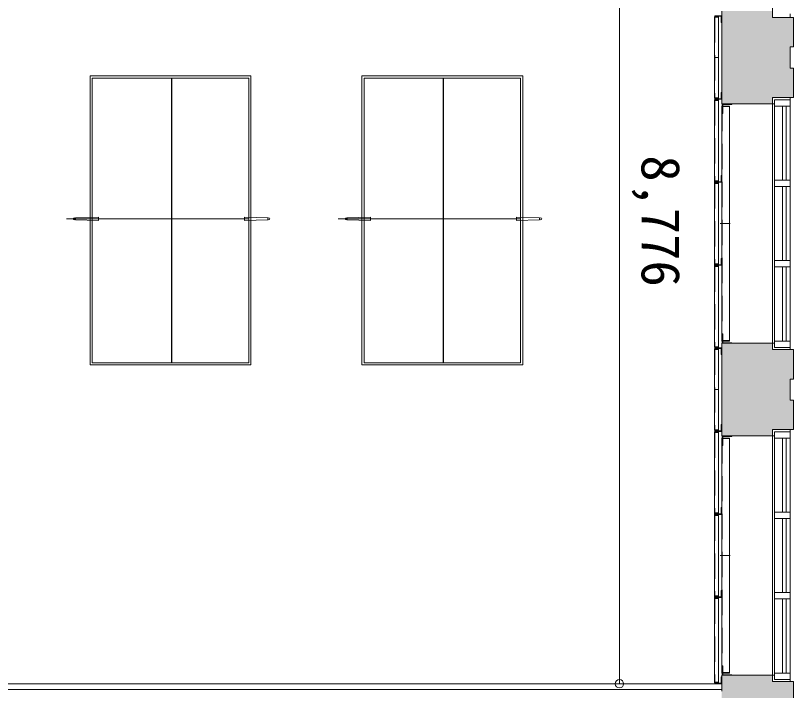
# Model space of a CAD drawing. Units: millimetres, scale not verified. Extents: x -61855 to 52913, y -114842 to -21833.
# Drawn here: x 45535 to 52913, y -78644 to -72242 of the extents above; entities that cross this region are included whole.
import ezdxf
from ezdxf.enums import TextEntityAlignment as Align

# ---------------------------------------------------------------- set-up
doc = ezdxf.new("R2010")
doc.units = ezdxf.units.MM
doc.header["$LTSCALE"] = 200
doc.header["$PDMODE"] = 32
doc.header["$PDSIZE"] = 80
doc.linetypes.add('DASHED1', pattern=[1.8, 1.2, -0.6])
for name, color, linetype, lineweight in [('0-1_躯体', 7, 'Continuous', 9), ('0-2_建具', 7, 'Continuous', 9), ('0-6_寸法', 4, 'Continuous', 5), ('0-8_備品', 2, 'Continuous', 5)]:
    doc.layers.add(name, color=color, linetype=linetype, lineweight=lineweight)
doc.styles.add('ＭＳ ゴシック', font='')
doc.styles.get('ＭＳ ゴシック').set_extended_font_data('MS Gothic')

msp = doc.modelspace()

# ---------------------------------------------------------------- linework, layer by layer
at = {"layer": '0-1_躯体'}
for p, q in [((52233.2, -73080), (52233.2, -72200)), ((52713.2, -72200), (52713.2, -72260)), ((52913.2, -72260), (52713.2, -72260)), ((52913.2, -72260), (52913.2, -72540)), ((52913.2, -72740), (52883.2, -72740)), ((52913.2, -72740), (52913.2, -73020)), ((52713.2, -73020), (52713.2, -75409.9)), ((52713.2, -73020), (52913.2, -73020)), ((52233.2, -73080), (52713.2, -73080)), ((52233.2, -75350), (52713.2, -75350)), ((52233.2, -76230), (52233.2, -75350)), ((52913.2, -75410), (52713.2, -75410)), ((52913.2, -75410), (52913.2, -75690)), ((52913.2, -75890), (52883.2, -75890)), ((52913.2, -75890), (52913.2, -76170)), ((52233.2, -76230), (52713.2, -76230)), ((52233.2, -78500), (52713.2, -78500)), ((52233.2, -78500), (52233.2, -78651.5)), ((52913.2, -78560), (52713.2, -78560)), ((52913.2, -78560), (52913.2, -78840)), ((36628.2, -78636.5), (52233.2, -78636.5)), ((36693.2, -78580.5), (52233.2, -78580.5))]:
    msp.add_line(p, q, dxfattribs=at)
for points in [[(52913.2, -72540), (52883.2, -72540), (52883.2, -72740)], [(52913.2, -75690), (52883.2, -75690), (52883.2, -75890)], [(52913.2, -76170), (52713.2, -76170), (52713.2, -78560)]]:
    msp.add_lwpolyline(points, dxfattribs=at)
at = {"layer": '0-1_躯体', "color": 9}
for points in [[(52713.2, -73080), (52713.2, -72200), (52233.2, -73080), (52233.2, -72200)], [(52913.2, -72540), (52913.2, -72260), (52713.2, -72540), (52713.2, -72260)], [(52883.2, -72540), (52713.2, -72540), (52883.2, -72740), (52713.2, -72740)], [(52913.2, -72740), (52713.2, -72740), (52913.2, -73020), (52713.2, -73020)], [(52713.2, -75350), (52238.2, -75350), (52713.2, -76230), (52238.2, -76230)], [(52913.2, -75690), (52913.2, -75410), (52713.2, -75690), (52713.2, -75410)], [(52883.2, -75690), (52713.2, -75690), (52883.2, -75890), (52713.2, -75890)], [(52913.2, -75890), (52713.2, -75890), (52913.2, -76170), (52713.2, -76170)], [(52713.2, -79380), (52713.2, -78500), (52233.2, -79380), (52233.2, -78500)], [(52883.2, -78560), (52713.2, -78560), (52883.2, -79320), (52713.2, -79320)], [(52913.2, -78560), (52883.2, -78560), (52913.2, -78840), (52883.2, -78840)]]:
    msp.add_solid(points, dxfattribs=at)
at = {"layer": '0-2_建具'}
for p, q in [((52713.2, -72259.9), (52713.2, -69890)), ((52883.2, -72224.7), (52883.2, -72259.9)), ((52163.2, -72253.7), (52203.2, -72253.7)), ((52163.2, -72253.7), (52163.2, -73026.2)), ((52168.2, -72248.7), (52168.2, -72243.7)), ((52233.2, -72243.7), (52168.2, -72243.7)), ((52228.2, -72248.7), (52168.2, -72248.7)), ((52203.2, -72253.7), (52203.2, -73026.2)), ((52228.2, -72308.7), (52228.2, -72248.7)), ((52233.2, -72308.7), (52233.2, -72243.7)), ((52713.2, -72259.9), (52883.2, -72259.9)), ((52233.2, -72308.7), (52228.2, -72308.7)), ((52163.2, -72640), (52203.2, -72640)), ((52228.2, -72971.2), (52228.2, -73031.2)), ((52233.2, -72971.2), (52228.2, -72971.2)), ((52233.2, -72971.2), (52233.2, -73036.2)), ((52163.2, -73026.2), (52203.2, -73026.2)), ((52163.2, -73041.2), (52203.2, -73041.2)), ((52163.2, -73041.2), (52163.2, -75388.7)), ((52168.2, -73031.2), (52168.2, -73036.2)), ((52228.2, -73031.2), (52168.2, -73031.2)), ((52233.2, -73036.2), (52168.2, -73036.2)), ((52203.2, -73041.2), (52203.2, -73813.7)), ((52713.2, -73020), (52713.2, -73080)), ((52713.2, -73020), (52883.2, -73020)), ((52713.2, -75409.9), (52713.2, -73040)), ((52883.2, -73040), (52733.2, -73040)), ((52733.2, -73040), (52733.2, -75390)), ((52883.2, -75374.7), (52883.2, -73020)), ((52233.2, -73100), (52233.2, -75330)), ((52233.2, -73100), (52308.2, -73100)), ((52238.2, -73080), (52328.2, -73080)), ((52243.2, -73085), (52243.2, -73170)), ((52243.2, -73085), (52328.2, -73085)), ((52308.2, -73100), (52308.2, -75330)), ((52328.2, -73080), (52328.2, -73085)), ((52733.2, -73080), (52713.2, -73080)), ((52883.2, -73100), (52733.2, -73100)), ((52808.2, -73100), (52808.2, -73803)), ((52845.7, -73100), (52845.7, -73803)), ((52233.2, -73758.7), (52228.2, -73758.7)), ((52233.2, -73758.7), (52233.2, -73823.7)), ((52163.2, -73813.7), (52203.2, -73813.7)), ((52163.2, -73828.7), (52203.2, -73828.7)), ((52163.2, -73828.7), (52203.2, -73828.7)), ((52168.2, -73818.7), (52168.2, -73823.7)), ((52233.2, -73823.7), (52168.2, -73823.7)), ((52203.2, -73828.7), (52203.2, -74601.2)), ((52883.2, -73803), (52733.2, -73803)), ((52883.2, -73863), (52733.2, -73863)), ((52808.2, -74566.3), (52808.2, -73863)), ((52845.7, -74566.3), (52845.7, -73863)), ((52219.1, -74215), (52312.2, -74215)), ((52233.2, -74546.2), (52228.2, -74546.2)), ((52233.2, -74546.2), (52233.2, -74611.2)), ((52883.2, -74566.3), (52733.2, -74566.3)), ((52163.2, -74601.2), (52203.2, -74601.2)), ((52163.2, -74616.2), (52203.2, -74616.2)), ((52168.2, -74606.2), (52168.2, -74611.2)), ((52233.2, -74611.2), (52168.2, -74611.2)), ((52203.2, -74616.2), (52203.2, -75388.7)), ((52883.2, -74626.3), (52733.2, -74626.3)), ((52808.2, -75330), (52808.2, -74626.3)), ((52845.7, -75330), (52845.7, -74626.3)), ((52233.2, -75330), (52308.2, -75330)), ((52238.2, -75260), (52243.2, -75260)), ((52238.2, -75350), (52238.2, -75260)), ((52243.2, -75345), (52243.2, -75260)), ((52883.2, -75330), (52733.2, -75330)), ((52163.2, -75388.7), (52203.2, -75388.7)), ((52163.2, -75403.7), (52203.2, -75403.7)), ((52163.2, -75403.7), (52163.2, -76176.2)), ((52168.2, -75398.7), (52168.2, -75393.7)), ((52233.2, -75393.7), (52168.2, -75393.7)), ((52228.2, -75398.7), (52168.2, -75398.7)), ((52203.2, -75403.7), (52203.2, -76176.2)), ((52228.2, -75458.7), (52228.2, -75398.7)), ((52233.2, -75458.7), (52233.2, -75393.7)), ((52238.2, -75350), (52328.2, -75350)), ((52243.2, -75345), (52328.2, -75345)), ((52328.2, -75350), (52328.2, -75345)), ((52713.2, -75350), (52733.2, -75350)), ((52883.2, -75390), (52733.2, -75390)), ((52883.2, -75374.7), (52883.2, -75409.9)), ((52233.2, -75458.7), (52228.2, -75458.7)), ((52713.2, -75409.9), (52883.2, -75409.9)), ((52163.2, -75790), (52203.2, -75790)), ((52228.2, -76121.2), (52228.2, -76181.2)), ((52233.2, -76121.2), (52228.2, -76121.2)), ((52233.2, -76121.2), (52233.2, -76186.2)), ((52163.2, -76176.2), (52203.2, -76176.2)), ((52163.2, -76191.2), (52203.2, -76191.2)), ((52163.2, -76191.2), (52163.2, -78570.5)), ((52168.2, -76181.2), (52168.2, -76186.2)), ((52228.2, -76181.2), (52168.2, -76181.2)), ((52233.2, -76186.2), (52168.2, -76186.2)), ((52203.2, -76191.2), (52203.2, -76963.7)), ((52713.2, -76170), (52713.2, -76230)), ((52713.2, -76170), (52883.2, -76170)), ((52713.2, -78559.9), (52713.2, -76190)), ((52883.2, -76190), (52733.2, -76190)), ((52733.2, -76190), (52733.2, -78540)), ((52883.2, -78524.7), (52883.2, -76170)), ((52233.2, -76250), (52233.2, -78480)), ((52233.2, -76250), (52308.2, -76250)), ((52238.2, -76230), (52328.2, -76230)), ((52243.2, -76235), (52243.2, -76320)), ((52243.2, -76235), (52328.2, -76235)), ((52308.2, -76250), (52308.2, -78480)), ((52328.2, -76230), (52328.2, -76235)), ((52733.2, -76230), (52713.2, -76230)), ((52883.2, -76250), (52733.2, -76250)), ((52808.2, -76250), (52808.2, -76953)), ((52845.7, -76250), (52845.7, -76953)), ((52233.2, -76908.7), (52228.2, -76908.7)), ((52233.2, -76908.7), (52233.2, -76973.7)), ((52883.2, -76953), (52733.2, -76953)), ((52163.2, -76963.7), (52203.2, -76963.7)), ((52163.2, -76978.7), (52203.2, -76978.7)), ((52163.2, -76978.7), (52203.2, -76978.7)), ((52168.2, -76968.7), (52168.2, -76973.7)), ((52233.2, -76973.7), (52168.2, -76973.7)), ((52203.2, -76978.7), (52203.2, -77751.2)), ((52883.2, -77013), (52733.2, -77013)), ((52808.2, -77716.3), (52808.2, -77013)), ((52845.7, -77716.3), (52845.7, -77013)), ((52219.1, -77365), (52312.2, -77365)), ((52163.2, -77751.2), (52203.2, -77751.2)), ((52163.2, -77766.2), (52203.2, -77766.2)), ((52168.2, -77756.2), (52168.2, -77761.2)), ((52233.2, -77761.2), (52168.2, -77761.2)), ((52203.2, -77766.2), (52203.2, -78570.8)), ((52233.2, -77696.2), (52228.2, -77696.2)), ((52233.2, -77696.2), (52233.2, -77761.2)), ((52883.2, -77716.3), (52733.2, -77716.3)), ((52883.2, -77776.3), (52733.2, -77776.3)), ((52808.2, -78480), (52808.2, -77776.3)), ((52845.7, -78480), (52845.7, -77776.3)), ((52238.2, -78410), (52243.2, -78410)), ((52238.2, -78500), (52238.2, -78410)), ((52243.2, -78495), (52243.2, -78410)), ((52233.2, -78480), (52308.2, -78480)), ((52238.2, -78500), (52328.2, -78500)), ((52243.2, -78495), (52328.2, -78495)), ((52328.2, -78500), (52328.2, -78495)), ((52713.2, -78500), (52733.2, -78500)), ((52883.2, -78480), (52733.2, -78480)), ((52163.2, -78571.2), (52203.2, -78571.2)), ((52168.2, -78575.5), (52168.2, -78580.5)), ((52233.2, -78515.5), (52228.2, -78515.5)), ((52233.2, -78515.5), (52233.2, -78580.5)), ((52713.2, -78559.9), (52883.2, -78559.9)), ((52883.2, -78540), (52733.2, -78540)), ((52883.2, -78524.7), (52883.2, -78559.9)), ((52233.2, -78580.5), (52168.2, -78580.5))]:
    msp.add_line(p, q, dxfattribs=at)
at = {"layer": '0-2_建具', "linetype": 'DASHED1'}
for p, q in [((52168.2, -72258.7), (52203.2, -72258.7)), ((52168.2, -73046.2), (52168.2, -73808.7)), ((52168.2, -73046.2), (52203.2, -73046.2)), ((52238.2, -73100), (52238.2, -75330)), ((52243.2, -73105), (52308.2, -73105)), ((52168.2, -73808.7), (52203.2, -73808.7)), ((52168.2, -73833.7), (52168.2, -74596.2)), ((52168.2, -73833.7), (52203.2, -73833.7)), ((52168.2, -74596.2), (52203.2, -74596.2)), ((52168.2, -74621.2), (52168.2, -75383.7)), ((52168.2, -74621.2), (52203.2, -74621.2)), ((52243.4, -75325), (52308.2, -75325)), ((52168.2, -75383.7), (52203.2, -75383.7)), ((52168.2, -75408.7), (52203.2, -75408.7)), ((52168.2, -76196.2), (52168.2, -76958.7)), ((52168.2, -76196.2), (52203.2, -76196.2)), ((52238.2, -76250), (52238.2, -78480)), ((52243.2, -76255), (52308.2, -76255)), ((52168.2, -76958.7), (52203.2, -76958.7)), ((52168.2, -76983.7), (52168.2, -77746.2)), ((52168.2, -76983.7), (52203.2, -76983.7)), ((52168.2, -77746.2), (52203.2, -77746.2)), ((52168.2, -77771.2), (52203.2, -77771.2)), ((52168.2, -77771.2), (52168.2, -78566.2)), ((52243.4, -78475), (52308.2, -78475)), ((52168.2, -78566.2), (52203.2, -78566.2))]:
    msp.add_line(p, q, dxfattribs=at)
for points in [[(52168.2, -72258.7), (52168.2, -73021.2), (52203.2, -73021.2)], [(52168.2, -75408.7), (52168.2, -76171.2), (52203.2, -76171.2)]]:
    msp.add_lwpolyline(points, dxfattribs=at)
at = {"layer": '0-2_建具'}
for points in [[(52238.2, -73080), (52238.2, -73170), (52243.2, -73170)], [(52228.2, -73758.7), (52228.2, -73818.7), (52168.2, -73818.7)], [(52228.2, -74546.2), (52228.2, -74606.2), (52168.2, -74606.2)], [(52238.2, -76230), (52238.2, -76320), (52243.2, -76320)], [(52228.2, -76908.7), (52228.2, -76968.7), (52168.2, -76968.7)], [(52228.2, -77696.2), (52228.2, -77756.2), (52168.2, -77756.2)], [(52228.2, -78515.5), (52228.2, -78575.5), (52168.2, -78575.5)]]:
    msp.add_lwpolyline(points, dxfattribs=at)
at = {"layer": '0-6_寸法'}
for p, q in [((51262.7, -69805), (51262.7, -78580.5)), ((51262.7, -78580.5), (51317.9, -78580.5))]:
    msp.add_line(p, q, dxfattribs=at)
msp.add_point((51262.7, -78580.5), dxfattribs=at)
at = {"layer": '0-8_備品'}
for p, q in [((46242.7, -72815), (47767.7, -72815)), ((46242.7, -75555), (46242.7, -72815)), ((46242.7, -72815), (47767.7, -72815)), ((46242.7, -75555), (46242.7, -72815)), ((47767.7, -75555), (47767.7, -72815)), ((47767.7, -75555), (47767.7, -72815)), ((48820.7, -72815), (50345.7, -72815)), ((48820.7, -75555), (48820.7, -72815)), ((50345.7, -75555), (50345.7, -72815)), ((46242.7, -75555), (47767.7, -75555)), ((46242.7, -75555), (47767.7, -75555)), ((48820.7, -75555), (50345.7, -75555))]:
    msp.add_line(p, q, dxfattribs=at)
at = {"layer": '0-8_備品', "color": 7, "lineweight": 9}
for p, q in [((46262.7, -72835), (47013.7, -72835)), ((46262.7, -75535), (46262.7, -72835)), ((47013.7, -75535), (47013.7, -72835)), ((47016.7, -75535), (47016.7, -72835)), ((47016.7, -72835), (47747.7, -72835)), ((48840.7, -72835), (49591.7, -72835)), ((48840.7, -75535), (48840.7, -72835)), ((49591.7, -75535), (49591.7, -72835)), ((49594.7, -75535), (49594.7, -72835)), ((49594.7, -72835), (50325.7, -72835)), ((47747.7, -74170), (46017.4, -74170)), ((46322.7, -74155), (46102.7, -74160)), ((46102.7, -74180), (46102.7, -74160)), ((46102.7, -74180), (46322.7, -74185)), ((46322.7, -74185), (46322.7, -74155)), ((47927.7, -74180), (47707.7, -74185)), ((47927.7, -74180), (47927.7, -74160)), ((50325.7, -74170), (48595.4, -74170)), ((48900.7, -74155), (48680.7, -74160)), ((48680.7, -74180), (48680.7, -74160)), ((48680.7, -74180), (48900.7, -74185)), ((48900.7, -74185), (48900.7, -74155)), ((50505.7, -74180), (50285.7, -74185)), ((50505.7, -74180), (50505.7, -74160)), ((46262.7, -75535), (47013.7, -75535)), ((48840.7, -75535), (49591.7, -75535))]:
    msp.add_line(p, q, dxfattribs=at)
for points in [[(47016.7, -75535), (47747.7, -75535), (47747.7, -72835)], [(49594.7, -75535), (50325.7, -75535), (50325.7, -72835)], [(47707.7, -74185), (47707.7, -74155), (47927.7, -74160)], [(50285.7, -74185), (50285.7, -74155), (50505.7, -74160)]]:
    msp.add_lwpolyline(points, dxfattribs=at)
for centre in [(46092.7, -74170), (47937.7, -74170), (48670.7, -74170), (50515.7, -74170)]:
    msp.add_circle(centre, 10, dxfattribs=at)

# ---------------------------------------------------------------- texts
at = {"layer": '0-6_寸法', "style": 'ＭＳ ゴシック'}
msp.add_text('8,776', height=366.6, rotation=270, dxfattribs=at).set_placement((51362.7, -73567.8), align=Align.BOTTOM_LEFT)

doc.saveas('drawing.dxf')
